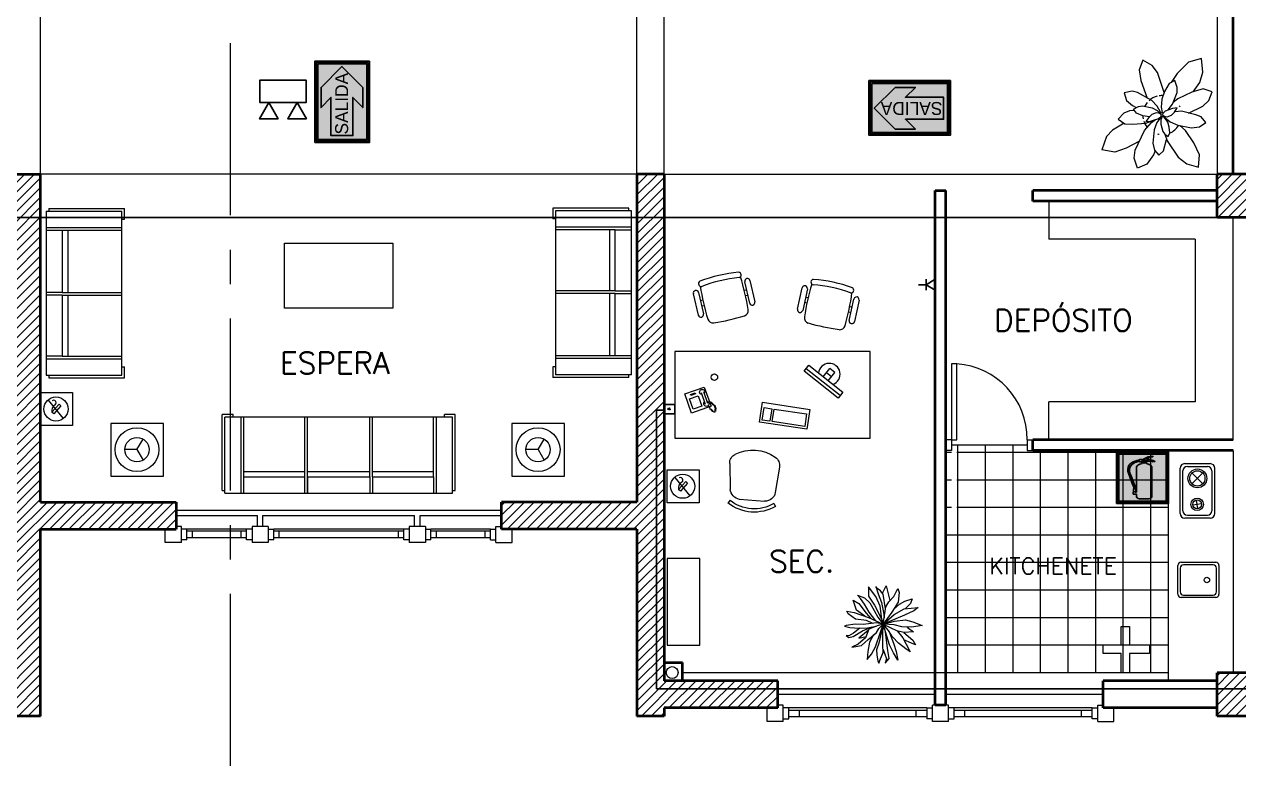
# Model space of a CAD drawing. Extents: x 1009 to 1343, y -172900 to 201.
# Drawn here: x 1266.17 to 1277.37, y 125.5 to 132.45 of the extents above; entities that cross this region are included whole.
import ezdxf

# ---------------------------------------------------------------- set-up
doc = ezdxf.new("R2010")
doc.units = 0
doc.header["$LTSCALE"] = 0.5
doc.linetypes.add('CENTER', pattern=[50.8, 31.75, -6.35, 6.35, -6.35])
doc.linetypes.add('TRAZOS2', pattern=[0.375, 0.25, -0.125])
doc.layers.get('0').update_dxf_attribs({"linetype": 'CONTINUOUS'})
for name, color, linetype in [('BRIGADAS', 8, 'TRAZOS2'), ('Cableado', 100, 'CONTINUOUS'), ('Electricidad', 50, 'CONTINUOUS'), ('GCI-LUZ DE EMERG.LUZ ESTROBOSCOPICA', 12, 'CONTINUOUS'), ('MARCO_FONDO_NEGRO', 7, 'CONTINUOUS'), ('SEÑAL_FONDO_FIGURAS', 254, 'CONTINUOUS'), ('SEÑAL_FONDO_NEGRO', 7, 'CONTINUOUS'), ('SEÑAL_FONDO_ROJO', 242, 'CONTINUOUS'), ('SEÑAL_FONDO_VERDE', 86, 'CONTINUOUS')]:
    doc.layers.add(name, color=color, linetype=linetype)
for name, color, linetype, lineweight in [('Carpintería', 55, 'CONTINUOUS', 20), ('Detalles .05', 243, 'CONTINUOUS', 5), ('Detalles 01', 8, 'CONTINUOUS', 9), ('Equipamiento fijo', 31, 'CONTINUOUS', 13), ('Equipamiento movil', 33, 'CONTINUOUS', 9), ('EQUIPO DE EMERGENCIA', 200, 'CONTINUOUS', 30), ('Muros corte', 7, 'CONTINUOUS', 40), ('Punta 015', 64, 'CONTINUOUS', 13), ('Punta 02', 11, 'CONTINUOUS', 20), ('Sist. contra incendio', 1, 'CONTINUOUS', 18), ('Tratamiento pisos', 251, 'CONTINUOUS', 9), ('Vidrios', 147, 'CONTINUOUS', 13)]:
    doc.layers.add(name, color=color, linetype=linetype, lineweight=lineweight)
doc.styles.add('franklin gothic medium', font='framd.ttf')
doc.styles.add('Texto 1.5 mm', font='simplex.shx', dxfattribs={"height": 0.15})
doc.styles.add('Texto 2 mm', font='simplex.shx', dxfattribs={"height": 0.2})
doc.styles.add('Texto 5 mm', font='simplex.shx', dxfattribs={"height": 0.5})
pattern_1 = [(45, (45.922944, 13.85755), (-0.0449012806, 0.0449012806), [])]

# ---------------------------------------------------------------- blocks, each defined once
blk = doc.blocks.new('Velador planta')
for q in [(-4.33, 2.5), (4.33, 2.5), (0, -5)]:
    blk.add_line((0, 0), q)
for radius in [9, 5]:
    blk.add_circle((0, 0), radius)
blk = doc.blocks.new('Treei')
for p, q in [((0.01, 4.32), (0.22, 5.68)), ((0.22, 5.68), (0.34, 5.97)), ((0.34, 5.97), (0.52, 5.11)), ((1.81, 5.28), (1.78, 5.7)), ((1.78, 5.7), (2.06, 5.28)), ((-3.94, 3.46), (-4.45, 3.93)), ((-4.45, 3.93), (-4.03, 2.89)), ((-2.15, 4.1), (-3.71, 4.62)), ((-3.71, 4.62), (-3.16, 3.73)), ((-1.21, 2.79), (-2.15, 4.1)), ((-1.6, 5.41), (-2.01, 5.58)), ((-2.01, 5.58), (-1.8, 4.47)), ((-1.8, 4.47), (-1.02, 2.25)), ((-0.75, 4.27), (-1.6, 5.41)), ((-0.56, 2.57), (-0.75, 4.27)), ((0.06, 3.09), (0.01, 4.32)), ((0.52, 5.11), (0.61, 3.71)), ((0.61, 3.58), (1.42, 4.57)), ((1.92, 4.62), (1.05, 3.19)), ((1.42, 4.57), (1.81, 5.28)), ((2.06, 5.28), (1.92, 4.62)), ((2.11, 2.72), (3.12, 3.85)), ((3.12, 3.85), (3.58, 4.84)), ((3.58, 4.84), (3.3, 3.31)), ((-5.76, 2.23), (-4.31, 2.25)), ((-4.26, 1.14), (-5.76, 2.23)), ((-4.31, 2.25), (-2.93, 1.32)), ((-4.03, 2.89), (-3.28, 2.03)), ((-3.05, 2.89), (-3.94, 3.46)), ((-3.28, 2.03), (-2.08, 1.39)), ((-3.16, 3.73), (-1.67, 2.62)), ((-1.83, 2.15), (-3.05, 2.89)), ((-0.51, 1.14), (-1.83, 2.15)), ((-1.67, 2.62), (-0.88, 1.91)), ((-1.02, 2.25), (0.03, -0.03)), ((-0.11, 1.56), (-0.56, 2.57)), ((-0.17, 1), (0.06, 3.09)), ((0.2, 0.77), (0.8, 2.18)), ((0.57, 2.38), (0.31, 1.05)), ((1.05, 3.19), (0.44, 1.74)), ((0.61, 3.71), (0.57, 2.38)), ((0.8, 2.18), (2.11, 2.72)), ((0.96, 2.25), (2.2, 3.73)), ((1.69, 1.48), (2.82, 2.08)), ((2.2, 3.73), (1.92, 2.62)), ((2.36, 2.28), (1.99, 1.81)), ((3.3, 3.31), (2.36, 2.28)), ((2.82, 2.08), (4.22, 2.33)), ((4.22, 2.33), (5.46, 2.47)), ((5.46, 2.47), (4.64, 1.81)), ((-4.76, 0.09), (-5.92, -0.48)), ((-5.51, 0.92), (-5.8, 1.09)), ((-5.8, 1.09), (-4.68, 0.77)), ((-5.12, 0.4), (-5.51, 0.92)), ((-4.61, -0.04), (-5.12, 0.4)), ((-4.68, 0.77), (-3.34, 0.26)), ((-2.77, 0.45), (-4.26, 1.14)), ((-3.34, 0.26), (-1.78, -0.09)), ((-2.93, 1.32), (-0.51, 0.11)), ((-0.77, 0.18), (-2.77, 0.45)), ((-2.08, 1.39), (-1.04, 0.82)), ((-1.04, 0.82), (0.03, -0.03)), ((0.03, -0.03), (-0.77, 0.18)), ((0.03, -0.03), (-0.17, 1)), ((0.03, -0.03), (0.2, 0.77)), ((2.04, 0.65), (0.03, -0.03)), ((0.7, 0.63), (0.03, -0.03)), ((0.03, -0.03), (2.96, 0.63)), ((1.85, 0.03), (0.03, -0.03)), ((1.28, 1.02), (0.7, 0.63)), ((1.99, 1.81), (1.28, 1.02)), ((3.28, 0.01), (1.85, 0.03)), ((2.73, 0.9), (2.04, 0.65)), ((3.51, 1.17), (2.73, 0.9)), ((2.96, 0.63), (3.97, 1)), ((4.41, -0.01), (3.28, 0.01)), ((4.64, 1.81), (3.51, 1.17)), ((3.97, 1), (4.77, 0.95)), ((5.39, 0.4), (4.41, -0.01)), ((4.77, 0.95), (5.72, 0.8)), ((6.02, 0.65), (5.39, 0.4)), ((5.72, 0.8), (6.02, 0.65)), ((-5.92, -0.48), (-3.64, -1.03)), ((-4.26, -1.67), (-5.51, -2.28)), ((-2.36, -0.36), (-4.61, -0.04)), ((-3.44, -0.9), (-4.26, -1.67)), ((-2.65, -0.43), (-3.44, -0.9)), ((-3.37, -2.31), (-1.83, -1.37)), ((-2.28, -1.64), (-3.05, -2.53)), ((-1.34, -0.24), (-2.65, -0.43)), ((-1.46, -1.72), (-2.33, -3.24)), ((-1.83, -1.37), (0.03, -0.03)), ((-1.78, -0.09), (-0.95, -0.18)), ((0.03, -0.03), (-1.46, -1.72)), ((-1.39, -3.32), (0.03, -0.03)), ((0.03, -0.03), (-1.34, -0.24)), ((-0.47, -1.76), (-0.63, -3.46)), ((0.03, -0.03), (-0.47, -1.76)), ((0.11, -1.72), (0.03, -0.03)), ((0.03, -0.03), (1.07, -2.16)), ((1, -0.83), (0.03, -0.03)), ((3.21, -0.98), (0.03, -0.03)), ((0.45, -2.92), (0.11, -1.72)), ((1.97, -1.44), (1, -0.83)), ((4.06, -0.75), (1.24, -0.39)), ((1.31, -1.02), (3.1, -1.64)), ((2.93, -2.41), (1.97, -1.44)), ((3.1, -1.64), (4.24, -2.04)), ((4.47, -1.62), (3.21, -0.98)), ((3.92, 0), (5.37, -0.51)), ((5.3, -0.93), (4.06, -0.75)), ((5.56, -2.28), (4.47, -1.62)), ((6.02, -0.34), (5.3, -0.93)), ((5.37, -0.51), (6.02, -0.34)), ((-5.51, -2.28), (-4.86, -2.48)), ((-4.86, -2.48), (-3.37, -2.31)), ((-3.55, -3.37), (-3.92, -4.48)), ((-3.05, -2.53), (-3.55, -3.37)), ((-3.16, -4.25), (-2.38, -3.46)), ((-2.33, -3.24), (-2.56, -5.44)), ((-2.06, -4.77), (-1.39, -3.32)), ((-0.63, -3.46), (-0.35, -4.6)), ((0.5, -4.43), (0.45, -2.92)), ((0.5, -3.74), (1.19, -4.72)), ((1.3, -3.19), (1.03, -2.11)), ((1.07, -2.16), (2.15, -3.07)), ((1.19, -4.72), (1.28, -3.19)), ((1.28, -3.19), (2.47, -4.62)), ((2.15, -3.07), (3.12, -3.59)), ((2.93, -4.4), (2.43, -3.22)), ((3.85, -3.54), (2.93, -2.41)), ((3.12, -3.59), (4.27, -4.18)), ((4.27, -4.18), (3.85, -3.54)), ((4.24, -2.04), (5.56, -2.28)), ((-3.92, -4.48), (-3.16, -4.25)), ((-2.56, -5.44), (-2.06, -4.77)), ((-0.35, -4.6), (0.2, -6.03)), ((0.2, -6.03), (0.5, -4.43)), ((2.47, -4.62), (3.23, -5.02)), ((3.23, -5.02), (2.93, -4.4))]:
    blk.add_line(p, q)
blk = doc.blocks.new('TELEFONO')
at = {"layer": 'Detalles .05'}
for p, q in [((0.139, 0.134), (-0.098, 0.134)), ((-0.098, 0.134), (-0.098, -0.099)), ((-0.071, 0.089), (-0.071, -0.055)), ((-0.043, 0.089), (-0.043, -0.055)), ((0.108, 0.063), (0, 0.063)), ((0, 0.063), (0, -0.063)), ((0.081, 0.108), (0.023, 0.108)), ((0.023, 0.108), (0.023, 0.094)), ((0.023, 0.094), (0.081, 0.094)), ((0.027, 0.041), (0.027, 0.041)), ((0.027, 0.014), (0.027, 0.014)), ((0.054, 0.041), (0.054, 0.041)), ((0.054, 0.014), (0.054, 0.014)), ((0.081, 0.094), (0.081, 0.108)), ((0.081, 0.041), (0.081, 0.041)), ((0.081, 0.014), (0.081, 0.014)), ((0.108, -0.063), (0.108, 0.063)), ((0.139, -0.099), (0.139, 0.134)), ((-0.129, -0.104), (-0.147, -0.11)), ((-0.129, -0.116), (-0.147, -0.121)), ((-0.129, -0.127), (-0.147, -0.133)), ((-0.129, -0.139), (-0.147, -0.145)), ((-0.124, -0.093), (-0.141, -0.098)), ((-0.118, -0.081), (-0.135, -0.087)), ((-0.112, -0.07), (-0.129, -0.075)), ((-0.106, -0.058), (-0.124, -0.064)), ((-0.101, -0.047), (-0.118, -0.052)), ((-0.098, -0.099), (0.139, -0.099)), ((-0.078, -0.133), (-0.095, -0.139)), ((-0.072, -0.121), (-0.089, -0.127)), ((-0.067, -0.083), (-0.078, -0.116)), ((0, -0.063), (0.108, -0.063)), ((0.027, -0.013), (0.027, -0.013)), ((0.027, -0.04), (0.027, -0.04)), ((0.054, -0.013), (0.054, -0.013)), ((0.054, -0.04), (0.054, -0.04)), ((0.081, -0.013), (0.081, -0.013)), ((0.081, -0.04), (0.081, -0.04)), ((-0.124, -0.15), (-0.141, -0.156)), ((-0.118, -0.162), (-0.135, -0.168)), ((-0.104, -0.17), (-0.122, -0.176)), ((-0.089, -0.156), (-0.106, -0.162)), ((-0.083, -0.145), (-0.101, -0.15))]:
    blk.add_line(p, q, dxfattribs=at)
for centre, start, end in [((-0.057, 0.089), 298.4915, 241.5085), ((-0.057, -0.055), 118.4915, 61.5085)]:
    blk.add_arc(centre, 0.0302, start, end, dxfattribs=at)
blk = doc.blocks.new('RECTANG')
for p, q in [((1, 1), (0, 1)), ((0, 1), (0, 0)), ((1, 0), (1, 1)), ((0, 0), (1, 0))]:
    blk.add_line(p, q)
blk = doc.blocks.new('KEYBOARD', base_point=(60, 294))
for p, xscale, yscale, zscale in [((60, 294), 19, 8, 19), ((61, 295), 13, 5, 13), ((75, 295), 3, 5, 3)]:
    blk.add_blockref('RECTANG', p, dxfattribs=dict(xscale=xscale, yscale=yscale, zscale=zscale))
blk = doc.blocks.new('silla compu')
for p, q in [((-0.198, 0.131), (-0.215, -0.107)), ((0.255, 0.058), (0.197, -0.173)), ((-0.225, -0.207), (-0.247, -0.23)), ((0.092, -0.242), (-0.137, -0.206)), ((0.175, -0.271), (0.188, -0.3))]:
    blk.add_line(p, q)
for centre, radius, start, end in [((-0.005, -0.116), 0.354, 49.3107, 112.4967), ((-0.105, 0.124), 0.0936, 112.4967, 175.8734), ((0.175, 0.085), 0.0838, 341.6928, 53.5518), ((-0.122, -0.113), 0.0936, 175.8734, 260.9037), ((0.022, 0.055), 0.361, 226.6972, 295.1102), ((0.098, -0.138), 0.105, 266.1879, 340.6498), ((0.022, 0.055), 0.392, 226.6455, 295.1618)]:
    blk.add_arc(centre, radius, start, end)
blk = doc.blocks.new('Plant1')
for p, q in [((2.94, 14.02), (1.24, 11.02)), ((5.75, 15.65), (2.94, 14.02)), ((6.8, 12.64), (5.75, 15.65)), ((-4.94, 10.5), (-5.47, 8.7)), ((-3.11, 9.8), (-4.94, 10.5)), ((-1.65, 8.27), (-3.11, 9.8)), ((1.24, 11.02), (-0.18, 7.33)), ((4.8, 4.93), (6.67, 9.74)), ((6.67, 9.74), (6.8, 12.64)), ((-10.15, 7.82), (-12.56, 7.25)), ((-12.56, 7.25), (-11.81, 4.91)), ((-8.01, 7.41), (-10.15, 7.82)), ((-4.41, 5.37), (-8.01, 7.41)), ((-5.47, 8.7), (-5.1, 7.19)), ((-5.1, 7.19), (-3.73, 3.58)), ((-0.15, 4.91), (-1.65, 8.27)), ((-0.18, 7.33), (-0.36, 5.38)), ((-11.81, 4.91), (-9.42, 2.94)), ((-3.73, 3.58), (-2.59, 2.19)), ((0.25, 2.69), (-0.15, 4.91)), ((1.6, 3.31), (0.73, 2.26)), ((2.74, 4.3), (1.6, 3.31)), ((3.75, 4.5), (2.74, 4.3)), ((3.4, 2.61), (3.75, 3.44)), ((3.75, 3.45), (4.8, 4.93)), ((3.75, 3.44), (3.75, 4.5)), ((7.53, 5.66), (4.58, 4.62)), ((7.5, 2.24), (8.7, 3.64)), ((9.19, 5.31), (7.53, 5.66)), ((8.7, 3.64), (9.19, 5.31)), ((8.78, 3.92), (9.84, 4.12)), ((9.84, 4.12), (12.89, 4.12)), ((12.89, 4.12), (15.19, 2.69)), ((-15.39, 2.27), (-18.09, -0.04)), ((-12.63, 3.17), (-15.39, 2.27)), ((-9.66, 3.14), (-12.63, 3.17)), ((-9.42, 2.94), (-5.88, 0.9)), ((-3.93, 0.56), (-7.13, -0.21)), ((-5.88, 0.9), (-4.34, 0.46)), ((-2.06, 0.5), (-3.93, 0.56)), ((-2.48, 2.2), (-3.75, 2.12)), ((-3.75, 2.12), (-2.91, 1.21)), ((-2.91, 1.21), (-1.29, 0)), ((-1.34, 2), (-2.48, 2.2)), ((-1.9, 0.46), (-2.06, 0.5)), ((-0.39, 1.34), (-1.34, 2)), ((-0.56, -0.12), (-0.19, 0)), ((-0.12, 0.81), (-0.39, 1.34)), ((-0.19, 0), (-0.12, 0.06)), ((-0.06, 0.25), (-0.12, 0.81)), ((-0.12, 0.06), (-0.06, 0.25)), ((-0.11, 0.67), (0.06, 0.81)), ((0.06, 0.81), (0.25, 2.69)), ((0.31, 1.31), (0.12, 0.38)), ((0.12, 0.38), (0.19, 0.25)), ((0.19, 0.25), (0.38, 0.19)), ((0.73, 2.26), (0.31, 1.31)), ((0.38, 0.19), (1.25, 0.44)), ((0.47, 0.22), (0.69, 0)), ((0.69, 0), (2.44, 0)), ((1.25, 0.44), (2.18, 1.1)), ((2.18, 1.1), (3.4, 2.61)), ((2.44, 0), (4.43, 0.51)), ((4.43, 0.51), (7.5, 2.24)), ((13.53, 0.5), (11.66, -0.54)), ((15.19, 2.69), (13.53, 0.5)), ((-18.09, -0.04), (-15.37, -2.32)), ((-15.37, -2.32), (-11.22, -3.04)), ((-11.22, -3.04), (-8.38, -3)), ((-8.2, -0.91), (-9.38, -2.5)), ((-9.38, -2.5), (-7.87, -3.25)), ((-5.18, -2.97), (-8.45, -7.47)), ((-7.13, -0.21), (-8.2, -0.91)), ((-7.87, -3.25), (-5.44, -3.05)), ((-5.44, -3.05), (-3.38, -2.45)), ((-3.38, -2.45), (-1.56, -1.44)), ((-1.56, -1.44), (-0.5, -0.38)), ((-1.12, -2.44), (-1.55, -4.42)), ((-1.29, 0), (-0.56, -0.12)), ((-0.38, -0.81), (-1.12, -2.44)), ((-0.31, -0.5), (-0.59, -0.46)), ((-0.5, -0.38), (-0.5, -0.12)), ((0.06, -0.62), (-0.38, -0.81)), ((-0.26, -0.76), (-0.31, -0.5)), ((-0.19, -1.81), (-0.07, -0.68)), ((0.01, -3.25), (-0.19, -1.81)), ((0.12, -0.12), (0, -0.44)), ((0, -0.44), (0.12, -1)), ((0.56, -0.06), (0.12, -0.12)), ((0.12, -1), (0.45, -1.59)), ((0.45, -1.59), (1.43, -2.3)), ((1.53, -0.38), (0.56, -0.06)), ((1.43, -2.3), (2.56, -2.56)), ((3.06, -1.61), (1.53, -0.38)), ((3.19, -1.19), (2.01, -0.77)), ((2.38, -1), (2.23, -0.95)), ((2.32, -2.51), (3.05, -4.05)), ((4.2, -2.28), (2.38, -1)), ((2.56, -2.56), (3.88, -2.56)), ((3.88, -2.56), (3.06, -1.61)), ((6, -1.48), (3.19, -1.19)), ((6.42, -4.94), (4.2, -2.28)), ((11.66, -0.54), (6, -1.48)), ((9.02, -0.98), (12.56, -2.76)), ((12.56, -2.76), (15.17, -4.6)), ((-4.21, -9.77), (-1.41, -5.8)), ((-1.55, -4.42), (-1.12, -8.67)), ((1.03, -5.66), (0.01, -3.25)), ((1.72, -6.45), (1.03, -5.66)), ((3.05, -4.05), (3.43, -5.82)), ((3.43, -5.82), (3.06, -7.12)), ((7.5, -6.71), (6.42, -4.94)), ((15.17, -4.6), (16.61, -7.77)), ((-8.45, -7.47), (-9.18, -9.67)), ((-1.12, -8.67), (-0.57, -10.07)), ((3.06, -7.12), (1.72, -6.45)), ((2.25, -9.87), (2.39, -7.87)), ((2.39, -7.87), (2.32, -6.75)), ((3.19, -6.68), (4.04, -7.69)), ((4.04, -7.69), (5.41, -8.56)), ((5.41, -8.56), (7.5, -8.88)), ((7.5, -8.88), (7.5, -6.71)), ((7.5, -6.98), (10.72, -8.45)), ((10.72, -8.45), (13.06, -8.78)), ((13.06, -8.78), (16.61, -7.77)), ((-9.18, -9.67), (-8.88, -12.44)), ((-8.88, -12.44), (-6.25, -11.82)), ((-6.25, -11.82), (-4.21, -9.77)), ((-0.57, -10.07), (1, -11.56)), ((1, -11.56), (2.25, -9.87))]:
    blk.add_line(p, q)
for start, end in [(57.1582, 93.2041), (172.4345, 176.9296), (149.2581, 153.7532), (21.2653, 25.7604), (212.1423, 223.5771), (323.0282, 344.4965), (229.8179, 257.6637), (265.2848, 278.7499), (306.6551, 316.418)]:
    blk.add_arc((0, 0), 5.12, start, end)
blk = doc.blocks.new('Silla 1')
at = {"layer": 'Equipamiento movil'}
for p, q in [((-0.113, 0.266), (0.03, 0.409)), ((0.064, 0.375), (-0.079, 0.232)), ((-0.025, 0.286), (-0.009, 0.269)), ((0.01, 0.321), (0.027, 0.305)), ((0.232, -0.079), (0.375, 0.064)), ((0.409, 0.03), (0.266, -0.113)), ((0.305, 0.027), (0.321, 0.01)), ((0.269, -0.009), (0.286, -0.025))]:
    blk.add_line(p, q, dxfattribs=at)
for centre, radius, start, end in [((1.406, -1.127), 1.988, 130.2245, 139.1817), ((0.047, 0.392), 0.0242, 315, 135), ((0.147, 0.396), 0.0255, 61.3631, 224.3749), ((-0.654, -0.654), 1.296, 37.1584, 52.8416), ((-0.651, -0.651), 1.342, 37.131, 52.869), ((-0.096, 0.249), 0.0242, 135, 315), ((-0.061, 0.139), 0.0505, 139.1817, 220.8183), ((-1.127, 1.406), 1.988, 310.8183, 319.7755), ((0.396, 0.147), 0.0255, 225.6251, 28.6369), ((1.406, 1.406), 1.988, 220.8183, 229.1817), ((0.392, 0.047), 0.0242, 315, 135), ((0.139, -0.061), 0.0505, 229.1817, 310.8183), ((0.249, -0.096), 0.0242, 135, 315)]:
    blk.add_arc(centre, radius, start, end, dxfattribs=at)
blk = doc.blocks.new('A$C4F586106')
at = {"layer": 'SEÑAL_FONDO_FIGURAS'}
h = blk.add_hatch(color=256, dxfattribs=at)
h.paths.add_polyline_path([(1.092, 0.238), (0.029, 0.238), (0.029, 1.85), (1.092, 1.85)])
h.paths.add_polyline_path([(1.063, 1.821), (0.058, 1.821), (0.058, 0.267), (1.063, 0.267)], flags=16)
h.paths.add_polyline_path([(0.807, 1.55), (0.807, 0.438), (0.287, 0.438), (0.287, 1.55)], flags=8)
blk.add_hatch(color=256, dxfattribs=at).paths.add_polyline_path([(0.553, 1.768), (0.126, 1.339), (0.126, 0.925), (0.327, 1.132), (0.327, 0.349), (0.553, 0.349), (0.778, 0.349), (0.778, 1.132), (0.979, 0.925), (0.979, 1.339)])
at = {"layer": 'SEÑAL_FONDO_VERDE'}
h = blk.add_hatch(color=256, dxfattribs=at)
h.paths.add_polyline_path([(0.058, 0.267), (0.058, 1.821), (1.063, 1.821), (1.063, 0.267)])
h.paths.add_polyline_path([(0.327, 0.349), (0.553, 0.349), (0.778, 0.349), (0.778, 1.132), (0.979, 0.925), (0.979, 1.339), (0.553, 1.768), (0.126, 1.339), (0.126, 0.925), (0.327, 1.132)], flags=16)
at = {"layer": 'MARCO_FONDO_NEGRO'}
blk.add_lwpolyline([(1.121, 1.879), (1.121, 0.209), (0, 0.209), (0, 1.879)], close=True, dxfattribs=at)
at = {"layer": 'SEÑAL_FONDO_FIGURAS'}
blk.add_lwpolyline([(1.092, 1.85), (0.029, 1.85), (0.029, 0.238), (1.092, 0.238)], close=True, dxfattribs=at)
at = {"layer": 'SEÑAL_FONDO_NEGRO'}
blk.add_lwpolyline([(1.063, 1.821), (1.063, 0.267), (0.058, 0.267), (0.058, 1.821)], close=True, dxfattribs=at)
at = {"layer": 'SEÑAL_FONDO_VERDE'}
for points in [[(1.063, 1.821), (1.063, 0.267), (0.058, 0.267), (0.058, 1.821)], [(0.553, 0.349), (0.778, 0.349), (0.778, 1.132), (0.979, 0.925), (0.979, 1.339), (0.553, 1.768), (0.126, 1.339), (0.126, 0.925), (0.327, 1.132), (0.327, 0.349)], [(0.553, 0.349), (0.778, 0.349), (0.778, 1.132), (0.979, 0.925), (0.979, 1.339), (0.553, 1.768), (0.126, 1.339), (0.126, 0.925), (0.327, 1.132), (0.327, 0.349)]]:
    blk.add_lwpolyline(points, close=True, dxfattribs=at)
at = {"layer": 'SEÑAL_FONDO_VERDE', "style": 'franklin gothic medium'}
blk.add_text('SALIDA', height=0.2658, rotation=90, dxfattribs=at).set_placement((0.681, 0.372))
blk = doc.blocks.new('A$C04752EFD')
at = {"layer": 'GCI-LUZ DE EMERG.LUZ ESTROBOSCOPICA', "color": 1}
blk.add_lwpolyline([(-0.1774, -0.1729), (-0.1774, 0), (0.1774, 0), (0.1774, -0.1729)], close=True, dxfattribs=at)
at = {"layer": 'GCI-LUZ DE EMERG.LUZ ESTROBOSCOPICA'}
for points in [[(0.1774, -0.1729), (-0.1774, -0.1729), (-0.1774, 0), (0.1774, 0)], [(-0.109, -0.1729), (-0.0376, -0.2965), (-0.1803, -0.2965)], [(0.109, -0.1729), (0.0376, -0.2965), (0.1803, -0.2965)]]:
    blk.add_lwpolyline(points, close=True, dxfattribs=at)
blk = doc.blocks.new('A$C6C4A3897')
at = {"layer": 'SEÑAL_FONDO_FIGURAS'}
h = blk.add_hatch(color=256, dxfattribs=at)
h.paths.add_polyline_path([(2.147, -0.043), (0.043, -0.043), (0.043, -2.139), (2.147, -2.139)])
h.paths.add_polyline_path([(2.093, -2.085), (0.097, -2.085), (0.097, -0.097), (2.093, -0.097)], flags=16)
h.paths.add_polyline_path([(1.494, -1.856, -0.414214), (1.364, -1.986), (0.969, -1.986, -0.414214), (0.839, -1.856), (0.839, -1.789), (0.708, -1.789), (0.708, -1.699), (0.74, -1.699), (0.74, -1.664), (0.711, -1.664), (0.711, -1.576), (0.743, -1.576, 0.083884), (0.693, -1.404), (0.5, -0.898, -0.214308), (0.523, -0.578, -0.167733), (0.738, -0.417, -0.097156), (0.97, -0.351), (0.97, -0.321), (1.058, -0.321), (1.058, -0.351), (1.087, -0.351, -0.303754), (1.167, -0.298, -0.115313), (1.528, -0.185), (1.53, -0.211, 0.177163), (1.266, -0.329, -0.189272), (1.622, -0.41), (1.592, -0.419, 0.309273), (1.561, -0.409), (1.517, -0.422, 0.291679), (1.46, -0.396), (1.418, -0.408, 0.202341), (1.342, -0.393), (1.3, -0.404, 0.390383), (1.254, -0.384, -0.914616), (1.082, -0.399), (1.058, -0.399), (1.058, -0.429), (0.97, -0.429), (0.97, -0.404, 0.074097), (0.777, -0.461, 0.17086), (0.577, -0.631, 0.207162), (0.599, -0.983), (0.763, -1.4, -0.083589), (0.794, -1.576), (0.817, -1.576), (0.817, -1.664), (0.792, -1.664), (0.792, -1.699), (0.839, -1.699), (0.839, -0.631, -0.204768), (1.051, -0.505, 0.117351), (1.082, -0.431, 0.582578), (1.251, -0.433, 0.113638), (1.282, -0.505, -0.204768), (1.494, -0.631)], flags=0)
h.paths.add_polyline_path([(1.184, -0.438), (1.167, -0.358), (1.151, -0.438, -6.735071)], flags=0)
at = {"layer": 'SEÑAL_FONDO_ROJO'}
h = blk.add_hatch(color=256, dxfattribs=at)
h.paths.add_polyline_path([(2.093, -0.097), (0.097, -0.097), (0.097, -2.085), (2.093, -2.085)])
h.paths.add_polyline_path([(1.494, -1.856, -0.414214), (1.364, -1.986), (0.969, -1.986, -0.414214), (0.839, -1.856), (0.839, -1.789), (0.708, -1.789), (0.708, -1.699), (0.74, -1.699), (0.74, -1.664), (0.711, -1.664), (0.711, -1.576), (0.743, -1.576, 0.083884), (0.693, -1.404), (0.5, -0.898, -0.214308), (0.523, -0.578, -0.167733), (0.738, -0.417, -0.097156), (0.97, -0.351), (0.97, -0.321), (1.058, -0.321), (1.058, -0.351), (1.087, -0.351, -0.303754), (1.167, -0.298, -0.115313), (1.528, -0.185), (1.53, -0.211, 0.177163), (1.266, -0.329, -0.189272), (1.622, -0.41), (1.592, -0.419, 0.309273), (1.561, -0.409), (1.517, -0.422, 0.291679), (1.46, -0.396), (1.418, -0.408, 0.202341), (1.342, -0.393), (1.3, -0.404, 0.390383), (1.254, -0.384, -0.914616), (1.082, -0.399), (1.058, -0.399), (1.058, -0.429), (0.97, -0.429), (0.97, -0.404, 0.074097), (0.777, -0.461, 0.17086), (0.577, -0.631, 0.207162), (0.599, -0.983), (0.763, -1.4, -0.083589), (0.794, -1.576), (0.817, -1.576), (0.817, -1.664), (0.792, -1.664), (0.792, -1.699), (0.839, -1.699), (0.839, -0.631, -0.204768), (1.051, -0.505, 0.117351), (1.082, -0.431, 0.582578), (1.251, -0.433, 0.113638), (1.282, -0.505, -0.204768), (1.494, -0.631)], flags=16)
h.paths.add_polyline_path([(1.184, -0.438), (1.167, -0.358), (1.151, -0.438, -6.735071)], flags=0)
at = {"layer": 'MARCO_FONDO_NEGRO'}
for p, q in [((2.191, 0), (0, 0)), ((0, 0), (0, -2.182)), ((2.191, -2.182), (2.191, 0)), ((0, -2.182), (2.191, -2.182))]:
    blk.add_line(p, q, dxfattribs=at)
at = {"layer": 'SEÑAL_FONDO_FIGURAS'}
for points in [[(0.043, -2.139), (2.147, -2.139), (2.147, -0.043), (0.043, -0.043)], [(0.097, -2.085), (0.097, -0.097), (2.093, -0.097), (2.093, -2.085)]]:
    blk.add_lwpolyline(points, close=True, dxfattribs=at)
for points in [[(1.082, -0.431, -0.117351), (1.051, -0.505, 0.204768), (0.839, -0.631), (0.839, -1.699), (0.792, -1.699), (0.792, -1.664), (0.817, -1.664), (0.817, -1.576), (0.794, -1.576, 0.083589), (0.763, -1.4), (0.599, -0.983, -0.207162), (0.577, -0.631, -0.17086), (0.777, -0.461, -0.074097), (0.97, -0.404), (0.97, -0.429), (1.058, -0.429), (1.058, -0.399), (1.082, -0.399, 0.914616), (1.254, -0.384, -0.390383), (1.3, -0.404), (1.342, -0.393, -0.202341), (1.418, -0.408), (1.46, -0.396, -0.291679), (1.517, -0.422), (1.561, -0.409, -0.309273), (1.592, -0.419), (1.622, -0.41, 0.189272), (1.266, -0.329, -0.177163), (1.53, -0.211), (1.528, -0.185, 0.115313), (1.167, -0.298, 0.303754), (1.087, -0.351), (1.058, -0.351), (1.058, -0.321), (0.97, -0.321), (0.97, -0.351, 0.097156), (0.738, -0.417, 0.167733), (0.523, -0.578, 0.214308), (0.5, -0.898), (0.693, -1.404, -0.083884), (0.743, -1.576), (0.711, -1.576), (0.711, -1.664), (0.74, -1.664), (0.74, -1.699), (0.708, -1.699), (0.708, -1.789), (0.839, -1.789), (0.839, -1.856, 0.414214), (0.969, -1.986), (1.364, -1.986, 0.414214), (1.494, -1.856), (1.494, -0.631, 0.204768), (1.282, -0.505, -0.113638), (1.251, -0.433, -0.582578)], [(1.167, -0.358), (1.184, -0.438, 6.735071), (1.151, -0.438)]]:
    blk.add_lwpolyline(points, format="xyb", close=True, dxfattribs=at)

msp = doc.modelspace()

# ---------------------------------------------------------------- hatches: boundary and pattern name
at = {"layer": 'Detalles 01'}
h = msp.add_hatch(dxfattribs=at)
h.set_pattern_fill('ANSI31,_O', color=256, scale=0.02)
h.set_pattern_definition(pattern_1)
h.paths.add_polyline_path([(1267.569, 128.038), (1266.319, 128.038), (1266.319, 131.063), (1266.069, 131.063), (1266.069, 126.388), (1265.019, 126.388), (1265.019, 126.138), (1266.069, 126.138), (1266.069, 126.063), (1266.319, 126.063), (1266.319, 127.788), (1267.569, 127.788)])
h.paths.add_polyline_path([(1272.069, 131.063), (1271.819, 131.063), (1271.819, 128.038), (1270.569, 128.038), (1270.569, 127.788), (1271.819, 127.788), (1271.819, 126.063), (1272.069, 126.063), (1272.069, 126.138), (1273.119, 126.138), (1273.119, 126.388), (1272.069, 126.388)])
h = msp.add_hatch(dxfattribs=at)
h.set_pattern_fill('ANSI31,_O', color=256, scale=0.02)
h.set_pattern_definition(pattern_1)
h.paths.add_polyline_path([(1277.569, 131.063), (1277.169, 131.063), (1277.169, 130.663), (1277.569, 130.663)])
h = msp.add_hatch(dxfattribs=at)
h.set_pattern_fill('ANSI31,_O', color=256, scale=0.02)
h.set_pattern_definition(pattern_1)
h.paths.add_polyline_path([(1277.569, 126.463), (1277.169, 126.463), (1277.169, 126.063), (1277.569, 126.063)])
at = {"layer": 'Tratamiento pisos'}
h = msp.add_hatch(dxfattribs=at)
h.set_pattern_fill('NET,_I', color=256, scale=0.08, angle=-90, style=2)
h.set_pattern_definition([(270, (1162.00377, 1275.30745), (0.254, -5e-17), []), (360, (1162.00377, 1275.30745), (6e-17, 0.254), [])])
h.paths.add_polyline_path([(1276.719, 128.513), (1275.469, 128.513), (1275.419, 128.513, -0.391511), (1274.769, 127.813), (1274.719, 127.813), (1274.719, 128.513), (1274.669, 128.513), (1274.669, 126.463), (1276.719, 126.463)])
h.paths.add_polyline_path([(1275.419, 128.513), (1275.419, 128.563), (1274.719, 128.563), (1274.719, 128.513), (1274.769, 128.513), (1274.769, 127.813, 0.391511)])
h.paths.add_polyline_path([(1275.946, 128.371), (1275.946, 126.548), (1275.646, 126.548), (1275.646, 128.371)], flags=24)

# ---------------------------------------------------------------- linework, layer by layer
at = {"layer": 'Cableado'}
for p, q in [((1271.998, 126.313), (1271.998, 128.885)), ((1271.998, 128.885), (1272.069, 128.885)), ((1288.497, 126.313), (1271.998, 126.313))]:
    msp.add_line(p, q, dxfattribs=at)
msp.add_lwpolyline([(1272.069, 128.937), (1272.168, 128.937), (1272.168, 128.852), (1272.069, 128.852)], close=True, dxfattribs=at)
at = {"layer": 'Carpintería'}
for p, q in [((1274.719, 129.313), (1274.719, 128.613)), ((1274.769, 129.313), (1274.719, 129.313)), ((1274.769, 128.613), (1274.769, 129.313)), ((1274.719, 128.613), (1274.669, 128.613)), ((1274.719, 128.613), (1274.719, 128.513)), ((1274.719, 128.613), (1274.769, 128.613)), ((1275.419, 128.613), (1275.419, 128.513)), ((1275.419, 128.613), (1275.469, 128.613)), ((1274.719, 128.513), (1274.669, 128.513)), ((1275.419, 128.513), (1275.469, 128.513)), ((1267.619, 127.813), (1267.569, 127.813)), ((1267.619, 127.663), (1267.619, 127.813)), ((1268.419, 127.813), (1268.269, 127.813)), ((1268.269, 127.813), (1268.269, 127.663)), ((1268.419, 127.813), (1268.419, 127.663)), ((1269.869, 127.813), (1269.719, 127.813)), ((1269.719, 127.813), (1269.719, 127.663)), ((1269.869, 127.813), (1269.869, 127.663)), ((1270.519, 127.663), (1270.519, 127.813)), ((1270.519, 127.813), (1270.569, 127.813)), ((1267.469, 127.663), (1267.469, 127.788)), ((1267.669, 127.788), (1267.619, 127.788)), ((1267.669, 127.688), (1267.619, 127.688)), ((1267.669, 127.688), (1267.669, 127.788)), ((1268.219, 127.768), (1267.669, 127.768)), ((1268.219, 127.708), (1267.669, 127.708)), ((1267.719, 127.708), (1267.719, 127.768)), ((1268.169, 127.708), (1268.169, 127.768)), ((1268.219, 127.688), (1268.219, 127.788)), ((1268.269, 127.788), (1268.219, 127.788)), ((1268.269, 127.688), (1268.219, 127.688)), ((1268.419, 127.788), (1268.469, 127.788)), ((1268.469, 127.688), (1268.419, 127.688)), ((1268.469, 127.688), (1268.469, 127.788)), ((1269.669, 127.768), (1268.469, 127.768)), ((1269.669, 127.708), (1268.469, 127.708)), ((1268.519, 127.708), (1268.519, 127.768)), ((1269.619, 127.708), (1269.619, 127.768)), ((1269.719, 127.788), (1269.669, 127.788)), ((1269.669, 127.688), (1269.669, 127.788)), ((1269.719, 127.688), (1269.669, 127.688)), ((1269.869, 127.788), (1269.919, 127.788)), ((1269.919, 127.688), (1269.869, 127.688)), ((1269.919, 127.688), (1269.919, 127.788)), ((1270.469, 127.768), (1269.919, 127.768)), ((1270.469, 127.708), (1269.919, 127.708)), ((1269.969, 127.708), (1269.969, 127.768)), ((1270.419, 127.708), (1270.419, 127.768)), ((1270.469, 127.688), (1270.469, 127.788)), ((1270.469, 127.788), (1270.519, 127.788)), ((1270.469, 127.688), (1270.519, 127.688)), ((1270.669, 127.663), (1270.669, 127.788)), ((1267.619, 127.663), (1267.469, 127.663)), ((1268.419, 127.663), (1268.269, 127.663)), ((1269.869, 127.663), (1269.719, 127.663)), ((1270.519, 127.663), (1270.669, 127.663)), ((1273.019, 126.013), (1273.019, 126.138)), ((1273.169, 126.163), (1273.119, 126.163)), ((1273.169, 126.013), (1273.169, 126.163)), ((1273.219, 126.138), (1273.169, 126.138)), ((1273.219, 126.038), (1273.219, 126.138)), ((1274.494, 126.138), (1274.494, 126.038)), ((1274.494, 126.138), (1274.544, 126.138)), ((1274.544, 126.013), (1274.544, 126.163)), ((1274.569, 126.163), (1274.544, 126.163)), ((1274.694, 126.163), (1274.669, 126.163)), ((1274.694, 126.013), (1274.694, 126.163)), ((1274.744, 126.138), (1274.694, 126.138)), ((1274.744, 126.038), (1274.744, 126.138)), ((1276.019, 126.038), (1276.019, 126.138)), ((1276.019, 126.138), (1276.069, 126.138)), ((1276.069, 126.013), (1276.069, 126.163)), ((1276.069, 126.163), (1276.119, 126.163)), ((1276.219, 126.013), (1276.219, 126.138)), ((1273.169, 126.013), (1273.019, 126.013)), ((1273.169, 126.038), (1273.219, 126.038)), ((1273.219, 126.118), (1274.494, 126.118)), ((1273.219, 126.058), (1274.494, 126.058)), ((1273.319, 126.058), (1273.319, 126.118)), ((1274.394, 126.058), (1274.394, 126.118)), ((1274.544, 126.038), (1274.494, 126.038)), ((1274.694, 126.013), (1274.544, 126.013)), ((1274.694, 126.038), (1274.744, 126.038)), ((1274.744, 126.118), (1276.019, 126.118)), ((1274.744, 126.058), (1276.019, 126.058)), ((1274.844, 126.058), (1274.844, 126.118)), ((1275.919, 126.058), (1275.919, 126.118)), ((1276.069, 126.038), (1276.019, 126.038)), ((1276.069, 126.013), (1276.219, 126.013))]:
    msp.add_line(p, q, dxfattribs=at)
at = {"layer": 'Detalles 01', "linetype": 'CENTER', "ltscale": 0.1}
msp.add_line((1268.069, 123.063), (1268.069, 133.572), dxfattribs=at)
at = {"layer": 'Detalles 01'}
for p, q in [((1267.569, 127.963), (1270.569, 127.963)), ((1267.569, 127.913), (1268.319, 127.913)), ((1268.319, 127.813), (1268.319, 127.913)), ((1268.369, 127.813), (1268.369, 127.913)), ((1268.369, 127.913), (1269.769, 127.913)), ((1269.769, 127.813), (1269.769, 127.913)), ((1269.819, 127.813), (1269.819, 127.913)), ((1269.819, 127.913), (1270.569, 127.913)), ((1268.219, 127.788), (1267.669, 127.788)), ((1269.669, 127.788), (1268.469, 127.788)), ((1270.469, 127.788), (1269.919, 127.788)), ((1274.569, 126.313), (1273.119, 126.313)), ((1274.569, 126.263), (1273.119, 126.263)), ((1276.119, 126.313), (1274.669, 126.313)), ((1276.119, 126.263), (1274.669, 126.263)), ((1274.494, 126.138), (1273.219, 126.138)), ((1276.019, 126.138), (1274.744, 126.138))]:
    msp.add_line(p, q, dxfattribs=at)
msp.add_circle((1272.144, 126.464), 0.055, dxfattribs=at)
msp.add_arc((1274.725, 128.621), 0.693, 359.334, 86.4238, dxfattribs=at)
at = {"layer": 'Electricidad', "ltscale": 2}
msp.add_line((1274.669, 130.663), (1260.894, 130.663), dxfattribs=at)
at = {"layer": 'Electricidad'}
for p, q in [((1282.919, 130.663), (1274.569, 130.663)), ((1274.569, 130.663), (1274.569, 130.093)), ((1274.488, 130.041), (1274.417, 130.041)), ((1274.488, 129.993), (1274.488, 130.094)), ((1274.488, 130.041), (1274.569, 130.093)), ((1274.488, 130.041), (1274.569, 129.993))]:
    msp.add_line(p, q, dxfattribs=at)
msp.add_lwpolyline([(1274.569, 130.093), (1274.569, 129.993)], dxfattribs=at)
at = {"layer": 'Equipamiento fijo'}
for p, q in [((1275.619, 130.813), (1275.619, 130.463)), ((1276.969, 130.463), (1275.619, 130.463)), ((1276.969, 130.463), (1276.969, 128.963)), ((1276.969, 128.963), (1275.619, 128.963)), ((1275.619, 128.613), (1275.619, 128.963)), ((1276.719, 128.513), (1276.719, 126.388))]:
    msp.add_line(p, q, dxfattribs=at)
at = {"layer": 'Equipamiento movil', "ltscale": 0.009}
for p, q in [((1266.369, 130.722), (1266.369, 129.209)), ((1266.369, 130.722), (1267.069, 130.722)), ((1266.394, 130.747), (1267.094, 130.747)), ((1266.394, 130.747), (1266.394, 130.722)), ((1267.069, 129.359), (1267.069, 130.722)), ((1267.069, 130.572), (1267.069, 130.722)), ((1267.094, 130.647), (1267.094, 130.747)), ((1271.744, 130.749), (1271.044, 130.749)), ((1271.044, 130.749), (1271.044, 130.649)), ((1271.769, 130.724), (1271.069, 130.724)), ((1271.069, 130.724), (1271.069, 130.574)), ((1271.744, 130.724), (1271.744, 130.749)), ((1271.769, 129.211), (1271.769, 130.724)), ((1267.069, 130.647), (1267.094, 130.647)), ((1271.069, 130.649), (1271.044, 130.649)), ((1266.369, 130.572), (1267.069, 130.572)), ((1266.369, 130.547), (1267.069, 130.547)), ((1266.519, 130.547), (1266.519, 129.972)), ((1266.569, 130.547), (1266.569, 129.972)), ((1271.069, 130.574), (1271.069, 129.211)), ((1271.769, 130.574), (1271.069, 130.574)), ((1271.619, 130.549), (1271.069, 130.549)), ((1271.569, 129.986), (1271.569, 130.549)), ((1271.619, 129.986), (1271.619, 130.549)), ((1271.619, 130.549), (1271.769, 130.549)), ((1266.519, 129.972), (1266.369, 129.972)), ((1266.519, 129.947), (1266.369, 129.947)), ((1266.519, 129.972), (1267.069, 129.972)), ((1266.519, 129.947), (1266.519, 129.384)), ((1266.519, 129.947), (1267.069, 129.947)), ((1266.519, 129.947), (1267.069, 129.947)), ((1266.569, 129.947), (1266.569, 129.384)), ((1271.619, 129.986), (1271.069, 129.986)), ((1271.619, 129.986), (1271.069, 129.986)), ((1271.619, 129.961), (1271.069, 129.961)), ((1271.569, 129.386), (1271.569, 129.961)), ((1271.619, 129.986), (1271.769, 129.986)), ((1271.619, 129.961), (1271.769, 129.961)), ((1271.619, 129.386), (1271.619, 129.961)), ((1266.519, 129.384), (1266.369, 129.384)), ((1266.519, 129.384), (1267.069, 129.384)), ((1271.769, 129.386), (1271.069, 129.386)), ((1266.369, 129.359), (1267.069, 129.359)), ((1267.069, 129.209), (1267.069, 129.359)), ((1267.069, 129.284), (1267.094, 129.284)), ((1267.094, 129.184), (1267.094, 129.284)), ((1271.044, 129.286), (1271.044, 129.186)), ((1271.069, 129.286), (1271.044, 129.286)), ((1271.769, 129.361), (1271.069, 129.361)), ((1271.069, 129.361), (1271.069, 129.211)), ((1266.369, 129.209), (1267.069, 129.209)), ((1266.394, 129.209), (1266.394, 129.184)), ((1266.394, 129.184), (1267.094, 129.184)), ((1271.744, 129.186), (1271.044, 129.186)), ((1271.769, 129.211), (1271.069, 129.211)), ((1271.744, 129.186), (1271.744, 129.211)), ((1267.994, 128.145), (1267.994, 128.845)), ((1268.094, 128.845), (1267.994, 128.845)), ((1268.019, 128.12), (1268.019, 128.82)), ((1268.169, 128.82), (1268.019, 128.82)), ((1269.969, 128.82), (1268.044, 128.82)), ((1268.094, 128.82), (1268.094, 128.845)), ((1268.169, 128.12), (1268.169, 128.82)), ((1268.194, 128.12), (1268.194, 128.82)), ((1268.756, 128.12), (1268.756, 128.82)), ((1268.781, 128.27), (1268.781, 128.82)), ((1268.781, 128.12), (1268.781, 128.82)), ((1268.781, 128.27), (1268.781, 128.82)), ((1269.356, 128.27), (1269.356, 128.82)), ((1269.381, 128.27), (1269.381, 128.82)), ((1269.381, 128.27), (1269.381, 128.82)), ((1269.944, 128.27), (1269.944, 128.82)), ((1269.969, 128.12), (1269.969, 128.82)), ((1270.119, 128.82), (1269.969, 128.82)), ((1270.144, 128.845), (1270.044, 128.845)), ((1270.044, 128.82), (1270.044, 128.845)), ((1270.119, 128.12), (1270.119, 128.82)), ((1270.144, 128.145), (1270.144, 128.845)), ((1268.194, 128.32), (1268.756, 128.32)), ((1268.194, 128.27), (1268.756, 128.27)), ((1268.781, 128.32), (1269.356, 128.32)), ((1268.781, 128.27), (1268.781, 128.12)), ((1268.781, 128.27), (1268.781, 128.12)), ((1268.781, 128.27), (1269.356, 128.27)), ((1269.356, 128.27), (1269.356, 128.12)), ((1269.381, 128.32), (1269.944, 128.32)), ((1269.381, 128.27), (1269.944, 128.27)), ((1269.381, 128.27), (1269.381, 128.12)), ((1269.944, 128.27), (1269.944, 128.12)), ((1267.994, 128.145), (1268.019, 128.145)), ((1270.119, 128.145), (1270.144, 128.145)), ((1268.019, 128.12), (1270.119, 128.12))]:
    msp.add_line(p, q, dxfattribs=at)
at = {"layer": 'Equipamiento movil'}
for p, q in [((1268.569, 129.827), (1268.569, 130.427)), ((1268.569, 130.427), (1269.569, 130.427)), ((1269.569, 130.427), (1269.569, 129.827)), ((1269.569, 129.827), (1268.569, 129.827)), ((1273.969, 129.427), (1272.169, 129.427)), ((1272.169, 129.427), (1272.169, 128.627)), ((1273.969, 128.627), (1273.969, 129.427)), ((1273.36, 129.244), (1273.403, 129.299)), ((1273.693, 129.02), (1273.379, 129.267)), ((1273.403, 129.299), (1273.718, 129.051)), ((1273.537, 129.194), (1273.598, 129.271)), ((1273.645, 129.234), (1273.598, 129.271)), ((1273.674, 128.996), (1273.36, 129.244)), ((1273.568, 129.233), (1273.615, 129.196)), ((1273.584, 129.157), (1273.645, 129.234)), ((1273.718, 129.051), (1273.674, 128.996)), ((1266.966, 128.763), (1266.966, 128.277)), ((1267.452, 128.763), (1266.966, 128.763)), ((1267.452, 128.277), (1267.452, 128.763)), ((1270.666, 128.763), (1270.666, 128.277)), ((1271.152, 128.763), (1270.666, 128.763)), ((1271.152, 128.277), (1271.152, 128.763)), ((1272.169, 128.627), (1273.969, 128.627)), ((1276.871, 128.392), (1277.106, 128.392)), ((1276.896, 128.367), (1277.08, 128.367)), ((1266.966, 128.277), (1267.452, 128.277)), ((1270.666, 128.277), (1271.152, 128.277)), ((1276.83, 127.932), (1276.83, 128.35)), ((1276.855, 127.957), (1276.855, 128.325)), ((1277.037, 128.306), (1276.938, 128.206)), ((1276.938, 128.306), (1277.037, 128.207)), ((1277.122, 128.325), (1277.122, 128.141)), ((1277.147, 128.35), (1277.147, 128.141)), ((1277.122, 128.141), (1277.122, 127.957)), ((1277.147, 128.141), (1277.147, 127.932)), ((1276.992, 127.975), (1276.98, 128.056)), ((1277.08, 127.915), (1276.896, 127.915)), ((1277.027, 128.021), (1276.945, 128.01)), ((1277.106, 127.89), (1276.871, 127.89)), ((1272.099, 127.516), (1272.099, 126.716)), ((1272.399, 127.516), (1272.099, 127.516)), ((1272.399, 126.716), (1272.399, 127.516)), ((1276.838, 127.482), (1277.157, 127.482)), ((1276.808, 127.187), (1276.808, 127.452)), ((1276.83, 127.427), (1276.83, 127.209)), ((1277.135, 127.457), (1276.86, 127.457)), ((1277.165, 127.209), (1277.165, 127.427)), ((1277.187, 127.452), (1277.187, 127.187)), ((1277.157, 127.157), (1276.838, 127.157)), ((1276.86, 127.179), (1277.135, 127.179)), ((1272.099, 126.716), (1272.399, 126.716))]:
    msp.add_line(p, q, dxfattribs=at)
for centre, radius in [((1272.533, 129.19), 0.03), ((1276.988, 128.256), 0.0871), ((1276.988, 128.256), 0.0703), ((1276.986, 128.016), 0.0577), ((1276.986, 128.016), 0.041), ((1277.076, 127.318), 0.0252)]:
    msp.add_circle(centre, radius, dxfattribs=at)
for centre, radius, start, end in [((1273.593, 129.217), 0.1, 289.6916, 173.9196), ((1276.871, 128.35), 0.0418, 90, 180), ((1276.896, 128.325), 0.0418, 90, 180), ((1277.08, 128.325), 0.0418, 0, 90), ((1277.106, 128.35), 0.0418, 0, 90), ((1276.871, 127.932), 0.0418, 180, 270), ((1276.896, 127.957), 0.0418, 180, 270), ((1277.08, 127.957), 0.0418, 270, 0), ((1277.106, 127.932), 0.0418, 270, 0), ((1276.838, 127.452), 0.03, 90, 180), ((1277.157, 127.452), 0.03, 0, 90), ((1276.86, 127.427), 0.03, 90, 180), ((1277.135, 127.427), 0.03, 0, 90), ((1276.838, 127.187), 0.03, 180, 270), ((1276.86, 127.209), 0.03, 180, 270), ((1277.135, 127.209), 0.03, 270, 360), ((1277.157, 127.187), 0.03, 270, 0)]:
    msp.add_arc(centre, radius, start, end, dxfattribs=at)
at = {"layer": 'Muros corte'}
for p, q in [((1277.319, 131.063), (1277.319, 133.104)), ((1266.069, 131.063), (1266.319, 131.063)), ((1266.319, 128.038), (1266.319, 131.063)), ((1272.069, 131.063), (1271.819, 131.063)), ((1271.819, 131.063), (1271.819, 128.038)), ((1272.069, 131.063), (1272.069, 126.388)), ((1277.569, 131.063), (1277.169, 131.063)), ((1277.169, 130.663), (1277.169, 131.063)), ((1274.569, 126.163), (1274.569, 130.913)), ((1274.569, 130.913), (1274.669, 130.913)), ((1274.669, 126.163), (1274.669, 130.913)), ((1277.169, 130.913), (1275.469, 130.913)), ((1275.469, 130.813), (1275.469, 130.913)), ((1277.169, 130.813), (1275.469, 130.813)), ((1277.569, 130.663), (1277.169, 130.663)), ((1277.319, 128.613), (1275.469, 128.613)), ((1275.469, 128.513), (1275.469, 128.613)), ((1277.319, 128.513), (1275.469, 128.513)), ((1266.319, 128.038), (1267.569, 128.038)), ((1267.569, 128.038), (1267.569, 127.788)), ((1270.569, 127.788), (1270.569, 128.038)), ((1271.819, 128.038), (1270.569, 128.038)), ((1266.319, 127.788), (1267.569, 127.788)), ((1266.319, 126.063), (1266.319, 127.788)), ((1271.819, 127.788), (1270.569, 127.788)), ((1271.819, 127.788), (1271.819, 126.063)), ((1272.069, 126.558), (1272.239, 126.558)), ((1272.239, 126.388), (1272.239, 126.558)), ((1277.569, 126.463), (1277.169, 126.463)), ((1277.169, 126.063), (1277.169, 126.463)), ((1273.119, 126.388), (1272.069, 126.388)), ((1273.119, 126.138), (1273.119, 126.388)), ((1277.169, 126.388), (1276.119, 126.388)), ((1276.119, 126.138), (1276.119, 126.388)), ((1273.119, 126.138), (1272.069, 126.138)), ((1272.069, 126.138), (1272.069, 126.063)), ((1274.669, 126.163), (1274.569, 126.163)), ((1277.169, 126.138), (1276.119, 126.138)), ((1266.319, 126.063), (1266.069, 126.063)), ((1272.069, 126.063), (1271.819, 126.063)), ((1277.569, 126.063), (1277.169, 126.063))]:
    msp.add_line(p, q, dxfattribs=at)
at = {"layer": 'Sist. contra incendio'}
for p, q in [((1266.388, 128.977), (1266.527, 128.807)), ((1272.168, 128.264), (1272.307, 128.094)), ((1276.284, 126.719), (1276.284, 126.891)), ((1276.284, 126.891), (1276.363, 126.891)), ((1276.363, 126.891), (1276.363, 126.719)), ((1276.119, 126.719), (1276.284, 126.719)), ((1276.119, 126.64), (1276.119, 126.719)), ((1276.363, 126.719), (1276.547, 126.719)), ((1276.547, 126.719), (1276.547, 126.64)), ((1276.284, 126.64), (1276.119, 126.64)), ((1276.284, 126.463), (1276.284, 126.64)), ((1276.547, 126.64), (1276.363, 126.64)), ((1276.363, 126.64), (1276.363, 126.463)), ((1276.363, 126.463), (1276.284, 126.463))]:
    msp.add_line(p, q, dxfattribs=at)
at = {"layer": 'Sist. contra incendio', "color": 0}
for points in [[(1266.319, 129.049), (1266.612, 129.049), (1266.612, 128.744), (1266.319, 128.744)], [(1266.44, 128.851), (1266.423, 128.866), (1266.489, 128.941), (1266.506, 128.926)], [(1272.099, 128.336), (1272.392, 128.336), (1272.392, 128.031), (1272.099, 128.031)], [(1272.22, 128.138), (1272.203, 128.153), (1272.269, 128.228), (1272.286, 128.213)]]:
    msp.add_lwpolyline(points, close=True, dxfattribs=at)
at = {"layer": 'Sist. contra incendio'}
for centre in [(1266.461, 128.896), (1272.241, 128.183)]:
    msp.add_circle(centre, 0.111, dxfattribs=at)
at = {"layer": 'Sist. contra incendio', "color": 0}
for centre, radius, start, end in [((1266.481, 128.881), 0.0596, 117.3995, 194.4218), ((1266.44, 128.953), 0.0234, 303.3783, 123.3783), ((1272.22, 128.24), 0.0234, 303.3783, 123.3783), ((1272.261, 128.168), 0.0596, 117.3995, 194.4218)]:
    msp.add_arc(centre, radius, start, end, dxfattribs=at)
at = {"layer": 'Tratamiento pisos'}
for p, q in [((1277.169, 137.063), (1277.169, 131.063)), ((1266.319, 131.063), (1266.319, 132.663)), ((1271.819, 131.063), (1271.819, 132.663)), ((1272.069, 131.063), (1272.069, 132.663)), ((1271.819, 131.063), (1266.319, 131.063)), ((1272.069, 131.063), (1277.169, 131.063)), ((1271.044, 130.663), (1267.094, 130.663)), ((1272.069, 130.663), (1274.569, 130.663)), ((1274.669, 130.663), (1275.619, 130.663)), ((1275.419, 128.563), (1274.719, 128.563)), ((1276.719, 126.463), (1272.239, 126.463))]:
    msp.add_line(p, q, dxfattribs=at)
at = {"layer": 'Vidrios', "color": 0}
for p, q in [((1277.319, 128.613), (1277.319, 130.663)), ((1277.319, 128.513), (1277.319, 126.463))]:
    msp.add_line(p, q, dxfattribs=at)

# ---------------------------------------------------------------- block references
at = {"ltscale": 0.25, "xscale": 0.2188867180677789, "yscale": 0.2188867180677789, "zscale": 0.2188867180677789}
msp.add_blockref('A$C6C4A3897', (1276.242, 128.502), dxfattribs=at)
at = {"layer": 'BRIGADAS', "xscale": 0.4499999999998181, "yscale": 0.4499999999998181, "zscale": 0.4499999999998181}
msp.add_blockref('A$C4F586106', (1268.849, 131.261), dxfattribs=at)
at = {"layer": 'BRIGADAS', "xscale": 0.4499999999998181, "yscale": 0.4499999999998181, "zscale": 0.4499999999998181, "rotation": 90}
msp.add_blockref('A$C4F586106', (1274.804, 131.422), dxfattribs=at)
at = {"layer": 'Detalles .05'}
for name, p, xscale, yscale, zscale, rotation in [('Plant1', (1276.664, 131.608), 0.0351, 0.0351, 0.0351, 235.0259114200527), ('TELEFONO', (1272.402, 128.971), -0.8, 0.8, 0.8, 19.52463314566918), ('Treei', (1274.089, 126.912), -0.05970510000000001, 0.05970510000000001, 0.05970510000000001, 90)]:
    msp.add_blockref(name, p, dxfattribs=dict(at, xscale=xscale, yscale=yscale, zscale=zscale, rotation=rotation))
at = {"layer": 'Equipamiento movil'}
for p, rotation in [((1272.671, 129.718), 58.14892968003405), ((1273.54, 129.654), 32.78597650468924)]:
    msp.add_blockref('Silla 1', p, dxfattribs=dict(at, rotation=rotation))
for name, p, xscale, yscale, zscale, rotation in [('KEYBOARD', (1273.386, 128.709), -0.02326153846132684, 0.02326153846151868, 0.02326153846153847, 351.4219653329421), ('Velador planta', (1267.208, 128.521), 0.0225, 0.0225, 0.0225, 270), ('Velador planta', (1270.907, 128.521), 0.0225, 0.0225, 0.0225, 270)]:
    msp.add_blockref(name, p, dxfattribs=dict(at, xscale=xscale, yscale=yscale, zscale=zscale, rotation=rotation))
at = {"layer": 'Equipamiento movil', "xscale": -1, "rotation": 346.8178875390341}
msp.add_blockref('silla compu', (1272.91, 128.278), dxfattribs=at)
at = {"layer": 'EQUIPO DE EMERGENCIA', "xscale": 1.200000000000045, "yscale": 1.200000000000045, "zscale": 1.200000000000045}
msp.add_blockref('A$C04752EFD', (1268.554, 131.93), dxfattribs=at)

# ---------------------------------------------------------------- texts
at = {"layer": 'Cableado', "insert": (1272.1, 128.903), "char_height": 0.0159, "attachment_point": 1, "style": 'Texto 5 mm'}
msp.add_mtext_dynamic_manual_height_columns('RS', width=19.34546, gutter_width=2.5, heights=[0], dxfattribs=at)
at = {"layer": 'Punta 015', "insert": (1275.069, 127.522), "char_height": 0.15, "width": 1.38855, "attachment_point": 1, "style": 'Texto 1.5 mm'}
msp.add_mtext('KITCHENETE', dxfattribs=at)
at = {"layer": 'Punta 02', "char_height": 0.2, "attachment_point": 1, "style": 'Texto 2 mm'}
for s, insert, width in [('DEPÓSITO', (1275.114, 129.815), 1.41809), ('ESPERA', (1268.528, 129.42), 1.0557), ('SEC.', (1273.039, 127.592), 0.60596)]:
    msp.add_mtext(s, dxfattribs=dict(at, insert=insert, width=width))

doc.saveas('drawing.dxf')
